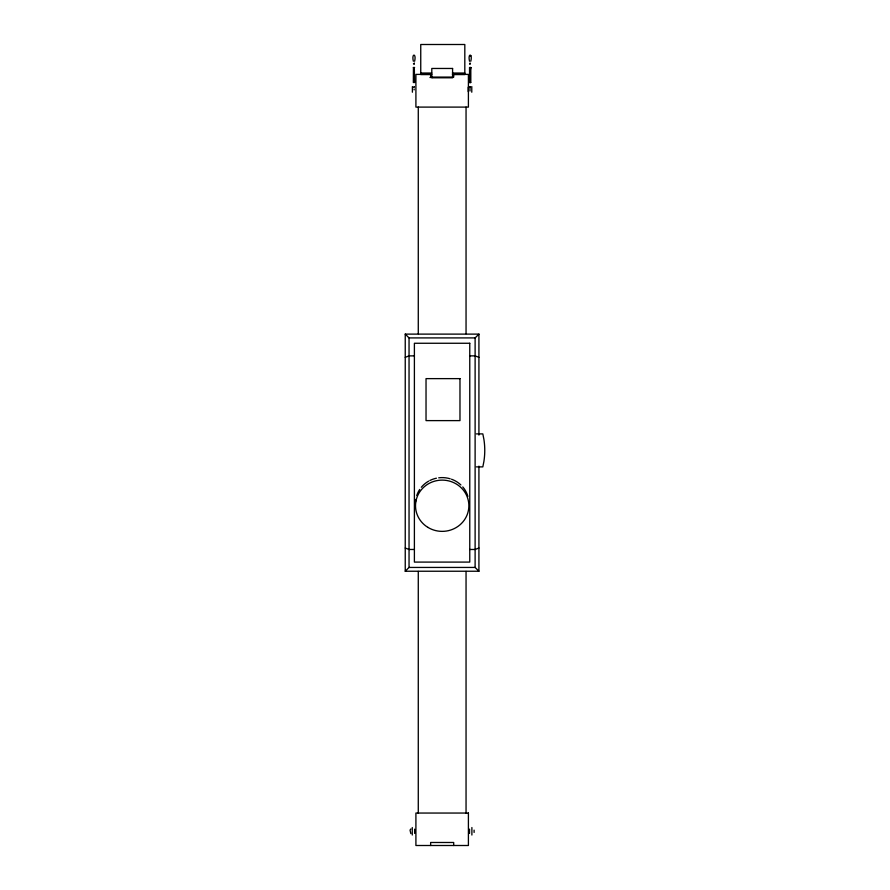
<?xml version="1.0" encoding="UTF-8"?>
<svg xmlns="http://www.w3.org/2000/svg" width="890" height="890" viewBox="0 0 890 890"><rect width="100%" height="100%" fill="white"/><g stroke="black" fill="none" stroke-linecap="round" stroke-linejoin="round"><path stroke-width="1.33" d="M413.349 61.265C411.347 53.055 416.62 53.055 414.618 61.265M469.542 61.265C467.539 53.055 472.812 53.055 470.81 61.265M470.81 55.658L470.176 56.293L469.542 55.658M413.438 63.769L414.15 64.347L414.306 63.635M410.835 828.968L410.056 830.125L410.835 833.596M414.306 67.462L414.595 82.514L413.349 82.492L413.438 67.495M414.618 67.551L413.349 67.551M469.542 67.551L470.81 67.551L469.542 67.551L469.542 82.492L470.499 82.559M478.92 571.235L475.115 567.442L475.115 337.911L478.92 334.117L405.239 334.117L405.239 571.235L478.92 571.235L478.92 466.138M405.239 571.235L409.044 567.442L409.044 337.911L405.239 334.117M469.542 82.492L470.81 82.492L470.81 67.551M470.421 87.142L469.753 86.73L470.176 87.175M414.306 63.546L414.306 62.968M405.239 357.335L409.044 355.878L414.395 355.878M478.92 548.018L475.115 549.475L469.764 549.475M470.621 82.414L469.731 82.414M413.984 87.175L414.339 86.664L413.861 87.164M470.176 86.586L470.053 87.164M420.748 73.036L431.761 73.036M452.42 73.036L464.814 73.036M431.761 74.526L420.748 74.526L420.748 44.5L464.814 44.5L464.814 74.526L452.42 74.526M429.959 77.463L432.662 77.463M409.044 337.911L475.115 337.911M469.764 355.878L475.115 355.878L478.92 357.335M476.406 433.897L482.825 433.897L483.893 439.293A71.545 71.545 0 0 1 483.893 461.487L482.825 466.883L476.406 466.883M414.395 549.475L409.044 549.475L405.239 548.018M409.044 567.442L475.115 567.442M478.92 334.117L478.92 435.088M474.103 830.125L474.103 832.439M471.889 827.533L471.889 835.031M471.778 86.575L471.778 92.215M470.02 87.799L470.02 90.991M469.531 829.157L469.531 833.407M468.251 87.153L468.251 91.637M466.049 107.1L466.049 333.694M466.049 571.402L466.049 813.293M453.689 845.5L453.689 842.485L430.638 842.485L430.638 845.5M418.278 107.1L418.278 333.694M418.278 571.402L418.278 813.293M414.64 829.157L414.64 833.407M414.139 89.033L414.139 89.868M412.393 86.575L412.393 92.215M412.27 827.533L412.27 835.031M415.541 502.116A26.678 25.632 0 0 1 415.819 499.446M416.754 495.53A26.678 25.632 0 0 1 419.702 489.455M421.315 487.275A26.678 25.632 0 0 1 428.668 481.145M429.881 480.5A26.678 25.632 0 0 1 436.423 478.208M438.703 477.819A26.678 25.632 0 0 1 450.218 478.787M451.53 479.221A26.678 25.632 0 0 1 460.898 484.961M462.778 486.919A26.678 25.632 0 0 1 467.895 496.397M469.564 63.869C470.955 65.259 470.376 61.544 469.631 63.769M469.564 68.708L470.81 68.741L469.631 68.686M452.587 68.463L431.795 68.463L431.795 77.797L452.587 77.797L452.587 68.463M430.638 74.393L415.908 74.393L415.908 107.1L468.407 107.1L468.407 74.393L453.689 74.393L453.689 77.085L430.638 77.085L430.638 74.393M469.764 343.262L414.395 343.262L414.395 562.091L469.764 562.091L469.764 343.262M459.974 378.628L426.032 378.628L426.032 420.614L459.974 420.614L459.974 378.628M468.407 813.048L415.908 813.048L415.908 845.5L468.407 845.5L468.407 813.048M427.856 527.358A26.678 25.632 0 0 0 468.841 506.866A26.678 25.632 0 0 0 429.881 483.003A26.678 25.632 0 0 0 427.856 527.358"/></g></svg>
